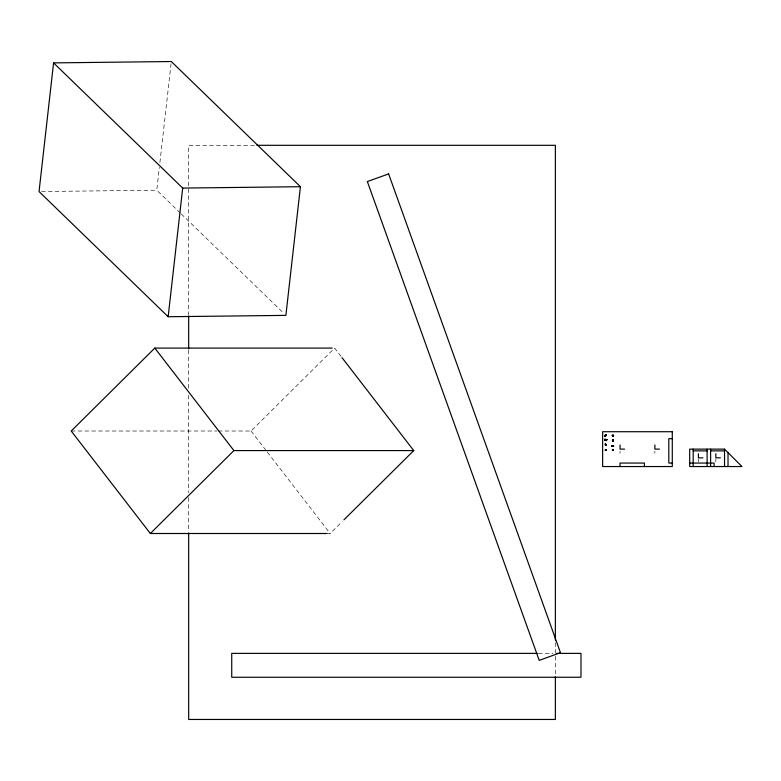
<?xml version="1.0" encoding="UTF-8"?>
<svg xmlns="http://www.w3.org/2000/svg" width="781" height="781" viewBox="0 0 781 781"><rect width="100%" height="100%" fill="white"/><g stroke="black" fill="none" stroke-linecap="round" stroke-linejoin="round"><path stroke-width="0.59" stroke-dasharray="3.9 2.93" d="M605.734 439.976C606.759 440.367 603.596 439.967 604.855 439.439C607.052 440.767 604.23 439.166 604.162 439.908L605.129 440.035L604.455 439.352M612.489 445.57C612.421 446.556 614.256 445.863 612.568 445.736C610.996 444.438 616.16 447.328 612.685 446.049M612.909 441.861C612.255 439.81 613.749 438.932 613.378 441.49C612.978 442.905 613.524 439.166 613.29 439.937L613.095 441.158C610.967 441.177 613.856 440.006 613.222 440.094M605.099 443.608C605.011 446.839 607.052 442.583 606.163 445.131C603.664 444.096 606.661 442.993 605.177 445.16M605.324 439.625C602.825 440.767 606.925 439.303 605.617 439.928C606.29 438.219 606.515 442.153 606.661 439.312C606.7 439.078 608.731 439.859 606.466 439.234L605.9 439.371C605.548 442.329 605.617 437.497 605.558 440.23M605.724 434.539C604.64 436.091 606.134 436.481 606.027 434.929C605.958 433.933 607.579 436.491 605.47 434.675C604.299 436.608 604.963 436.472 605.373 435.71C608.555 434.158 603.801 433.933 605.421 435.798C607.999 432.147 603.654 435.905 605.626 434.832C607.101 437.331 604.074 434.871 605.587 434.509L605.636 434.626M613.378 441.49C611.279 441.968 615.057 441.109 613.124 441.431L613.397 440.64L612.753 440.23C610.176 443.979 614.227 435.622 612.236 440.962M604.221 439.488L605.129 440.035L605.08 438.756L604.67 440.748L604.719 439.605M612.119 449.221L612.763 449.641C612.48 450.442 614.217 450.588 612.841 449.319L612.363 450.461C612.187 447.23 612.382 451.623 613.495 450.09C613.29 448.128 613.749 449.739 612.88 450.617C613.036 449.192 612.48 450.93 613.026 450.735M605.958 445.336L605.392 443.237L605.265 444.994L605.236 443.452M612.363 450.461C612.939 450.149 612.743 449.641 613.798 450.471L613.007 449.739M607.598 439.225C607.276 441.577 606.437 437.672 606.329 440.523C606.808 436.716 606.134 444.038 605.802 439.205M613.573 435.993C614.559 434.587 611.396 434.988 612.538 436.677C611.601 432.859 616.414 436.93 611.933 435.183C611.855 436.306 613.017 434.636 613.397 435.964L612.841 435.632M613.27 450.412L612.548 449.924M612.05 445.307L612.197 445.219M604.631 440.718L604.933 438.844M611.933 445.453C614.198 446.908 610.049 445.717 613.319 445.395L613.778 446.615L612.363 445.805L613.368 445.395L614.022 446.381L613.671 445.824L612.734 446.381L613.251 445.434L613.28 446.429M612.255 436.032L612.236 435.163L612.948 436.452L612.275 435.466L613.056 434.89L613.768 436.12L613.866 435.632C611.191 433.104 613.925 439.752 612.724 434.578L613.31 435.076C612.284 434.539 613.007 435.671 612.675 434.587M612.031 449.954L612.841 449.319L612.079 450.393C612.48 448.206 613.485 451.984 612.119 449.993L611.874 449.397C614.725 448.85 611.377 449.202 612.704 450.12M605.109 434.412C604.426 440.63 606.398 432.801 604.816 435.183M613.163 446.244C614.501 446.722 612.392 445.111 613.231 446.351L612.011 446.205L612.773 445.229M613.495 441.343L612.607 440.201L612.265 440.748L612.997 441.45C614.618 439.791 610.293 440.523 613.475 440.992L612.929 440.513L612.558 441.529L612.929 440.513C611.386 439.937 613.417 442.349 612.997 440.357M605.421 449.426C604.474 450.891 607.823 449.583 605.46 450.559C606.632 447.864 604.875 451.926 605.744 449.602C606.261 451.359 605.119 448.538 605.09 450.383M612.333 445.316C610.849 446.019 614.305 444.76 613.134 446.351L613.192 445.463L613.71 446.547M605.285 445.316L605.939 444.682L605.314 444.399L605.343 445.268C606.534 442.485 605.949 446.341 605.578 444.428C605.607 446.156 605.978 443.715 605.207 444.74C607.335 445.307 604.777 443.95 605.119 444.799C605.539 445.063 606.202 445.375 605.5 444.155M605.011 438.863L604.777 440.386M606.407 440.435L606.261 441.001M606.027 435.993C605.402 432.459 603.957 438.366 605.812 435.593C607.325 434.48 604.474 434.148 605.421 435.144M605.129 444.047L605.197 443.344M606.154 440.015C606.583 439.332 607.969 439.234 606.329 440.523M612.646 435.857L612.919 436.647L612.841 435.573M605.343 445.268L606.466 444.077C604.025 447.464 607.208 442.583 605.548 445.375C603.664 444.34 607.472 444.008 605.831 445.287M605.373 434.89L605.402 434.226M613.046 440.777C612.411 442.026 612.499 439.176 612.275 440.709L612.519 441.255L612.626 440.611M605.841 440.035C603.225 440.767 605.646 438.893 604.816 439.566M606.778 435.515L606.144 434.265L605.802 435.603L604.953 435.593L606.212 435.095L605.91 434.236L606.7 435.368L605.939 434.216L606.505 434.753M606.036 439.781L606.749 439.879L606.681 439.049M605.412 450.403L606.329 449.534L605.187 449.573C604.416 451.32 606.681 449.026 605.09 449.866C607.891 450.432 604.24 449.046 606.144 450.442M613.319 450.422L613.378 449.514L612.294 450.608L612.763 449.641M613.28 445.775L612.382 446.185M607.257 439.957L607.491 439.234M613.534 449.69L612.714 450.647M613.378 440.191C613.31 441.919 612.255 440.962 612.607 440.201M606.027 450.071L605.05 450.227L605.812 449.436M180.333 213.037L156.786 190.203L159.363 167.349M159.91 162.546L171.322 61.533M605.168 443.881L605.07 444.243M611.65 446.205C613.515 445.639 613.544 446.791 613.192 445.463M604.611 440.396L604.992 439.996L604.172 439.84M605.636 435.3C606.642 435.515 605.773 433.484 606.212 434.997M611.972 445.648C613.085 446.088 613.319 446.273 612.021 445.346M604.679 436.188L605.236 436.345L604.699 436.53L604.963 435.505M606.056 449.544L606.085 450.178L606.29 449.671M605.041 436.491L605.129 435.525M606.417 434.451L605.714 435.281L606.163 435.681L605.617 434.197M607.374 439.654L606.281 439.537M605.246 449.905L605.91 450.178M612.948 440.152L613.105 439.312L613.29 439.937M612.363 446.371L612.587 445.922L611.767 446.42M612.226 445.99L612.607 445.492M605.9 439.371L606.447 440.181L607.393 439.518M612.607 434.822C614.11 434.548 612.314 436.638 613.866 435.632M606.456 444.194L605.578 444.428L605.539 443.764M604.777 439.791L604.162 439.918M613.212 450.539L613.134 449.983M606.085 444.282L605.841 445.121L606.046 444.35M604.435 440.357L604.279 439.849L605.255 439.781M605.656 444.272L606.202 444.858L605.685 445.258M604.972 444.936L606.076 444.897L604.963 444.975M612.548 436.13L612.978 436.638L613.231 435.115M606.407 439.82C607.55 440.162 605.246 439.361 605.724 440.289M613.27 449.602C612.079 450.159 613.144 450.881 613.798 449.348L613.036 449.182L613.798 450.471L613.085 449.534L613.241 450.207M606.144 434.265L605.919 435.652L606.124 434.949M613.007 436.169L613.27 435.505M613.192 445.57L612.714 446.302M606.017 434.929C605.519 434.256 606.241 435.525 606.173 434.187M605.255 435.202L605.509 434.519M605.636 444.448L605.548 445.375M605.363 435.437L604.875 436.462L604.953 435.593L605.812 435.593L605.158 435.154M604.182 440.015L604.357 440.318M612.851 450.627L612.655 449.456M606.027 439.41L605.568 440.064M612.275 435.749L612.324 435.3M606.739 440.045C605.431 439.625 608.438 439.576 606.466 439.234L606.817 439.244M612.87 436.042L613.085 435.505L613.095 436.052M612.128 440.875L612.48 439.771L613.456 440.845L613.417 440.338M613.222 445.687L613.065 446.381M604.357 439.703L604.533 440.279L605.09 439.928M606.427 444.34L605.753 445.238C604.387 443.852 605.773 446.039 606.134 444.604M605.91 444.545L605.002 444.779L606.232 445.131M605.812 444.584C606.505 446.097 604.621 443.862 605.509 445.111M612.782 436.423L612.958 434.763L613.407 435.388M612.284 440.377L612.743 441.226L612.968 439.801M604.572 439.976L604.543 440.23M613.007 440.865L612.441 441.265L612.939 441.011L612.382 440.474M612.128 449.836L612.714 450.061M612.655 440.738L612.421 441.255L612.704 440.709L613.046 441.206M606.427 449.876L605.187 449.573M606.495 434.685L606.603 435.554L605.822 435.915L605.373 434.705L605.822 435.915L605.421 434.753L606.027 434.236M604.797 436.11L605.138 435.896M605.197 445.082C606.124 444.262 605.265 445.463 605.548 444.555M612.109 440.982L612.655 440.064M605.412 444.077L605.988 445.092L605.265 444.233M605.421 449.671L605.09 449.866M605.978 434.461L606.105 435.613M613.095 445.58L613.593 445.853L612.821 445.248M612.568 445.736L612.919 445.424M605.548 434.88L605.168 434.958M605.822 434.978L605.519 435.857M606.486 440.523L605.919 441.031M612.9 446.351L613.017 445.678M613.915 435.944L613.798 435.378M605.353 435.544L604.845 435.456M613.456 440.845L612.275 440.709L612.997 441.45M605.773 445.16L605.207 444.74L606.124 444.75L605.48 444.809M605.431 444.965C606.017 444.838 605.841 445.092 605.558 444.701M611.748 435.515L613.602 435.681M612.138 435.573L613.319 435.202L612.421 435.271M612.724 450.598L613.466 449.719M606.183 444.799L606.163 444.487M605.158 439.771L604.543 439.703M612.324 445.57L613.017 445.268M218.231 431.014L251.043 431.014L334.619 348.082L341.277 356.702M326.526 533.501L330.168 533.501L342.234 521.532M605.91 439.723L606.808 439.81M606.671 439.81L606.427 439.615M605.47 450.041L605.509 450.608M605.705 450.452L604.894 450.1M612.148 445.58L612.031 446.322M605.539 445.307L605.997 444.799M605.617 435.788L604.865 435.603M612.734 440.201L612.284 439.908L612.558 440.338M605.705 444.594L605.412 445.043L606.095 445.141M605.578 444.926L605.656 445.18M611.855 446L612.343 445.844M613.407 435.769L613.554 435.31M605.402 434.421L605.919 435.378M604.318 439.469L604.914 439.508M612.529 445.707L612.109 445.687M605.792 450.491L605.48 449.563M605.548 434.988L606.329 434.929M612.997 440.982L612.489 441.099L613.114 441.275M604.24 439.547L604.904 439.488M612.734 441.636L613.778 441.47M604.24 439.635L605.021 439.762M605.402 444.614L606.017 444.594L605.451 444.848M41.481 191.53L156.786 190.203M606.154 439.596L606.769 439.664M254.469 145.305L188.68 145.305L188.68 314.753M71.217 431.014L217.02 431.014M538.392 653.385L552.997 653.385M612.45 445.277L613.641 445.717M612.743 449.963L612.675 450.725M181.212 213.887L284.147 313.689M611.992 446.156L612.45 445.746M251.043 431.014L266.575 451.125M267.307 452.082L330.168 533.501M605.148 449.817L605.656 449.954M605.373 434.753L605.626 435.534M606.456 435.661L605.949 435.261L606.154 436.032M612.812 449.69L612.929 450.315M612.363 435.534L612.46 436.452M612.88 434.871L612.919 435.456M605.099 439.4L605.129 440.035M715.826 458.877L715.826 461.981M698.409 458.877L698.409 461.981M654.878 451.203L654.878 453.273M620.046 451.203L620.046 453.273M555.369 642.665L555.369 675.585M188.68 350.103L188.68 389.114M188.68 395.206L188.68 492.723M188.68 497.604L188.68 531.734M605.49 444.994L606.163 444.897L605.49 444.994"/><path stroke-width="1.17" d="M53.586 62.89L39.05 191.56L168.159 316.735L285.885 315.378L300.421 186.708L171.322 61.533L53.586 62.89L182.695 188.075L300.421 186.708M168.159 316.735L182.695 188.075M332.189 348.082L154.794 348.082L71.217 431.014L150.343 533.501L326.526 533.501M150.343 533.501L233.919 450.578L413.745 450.578L342.01 357.659M343.952 519.824L413.745 450.578M256.9 145.305L555.369 145.305L555.369 640.235M672.285 438.678L668.809 438.678L668.809 463.065L672.285 463.065M624.585 449.124L620.046 449.124L620.046 444.985M659.418 449.124L654.878 449.124L654.878 444.985M724.534 449.124L689.701 449.124L689.701 466.54L741.95 466.54L724.534 449.124L724.534 466.54M693.186 450.871L707.117 450.871M710.603 450.871L724.534 450.871M702.959 457.832L698.409 457.832L698.409 453.693M720.375 457.832L715.826 457.832L715.826 453.693M689.701 463.065L714.088 463.065L714.088 466.54M537.172 653.385L231.732 653.385L231.732 677.254L580.986 677.254L580.986 653.385L556.648 653.385M154.794 348.082L233.919 450.578M728.019 452.609L728.019 466.54M710.603 449.124L710.603 466.54M707.117 449.124L707.117 466.54M693.186 449.124L693.186 466.54M644.423 466.54L644.423 463.065L620.046 463.065L620.046 466.54M555.369 676.805L555.369 719.467L188.68 719.467L188.68 532.954M188.68 315.963L188.68 348.882M388.626 173.909L367.353 181.543L539.212 660.355L560.485 652.711L388.626 173.909M672.285 431.717L602.629 431.717L602.629 466.54L672.285 466.54L672.285 431.717"/></g></svg>
